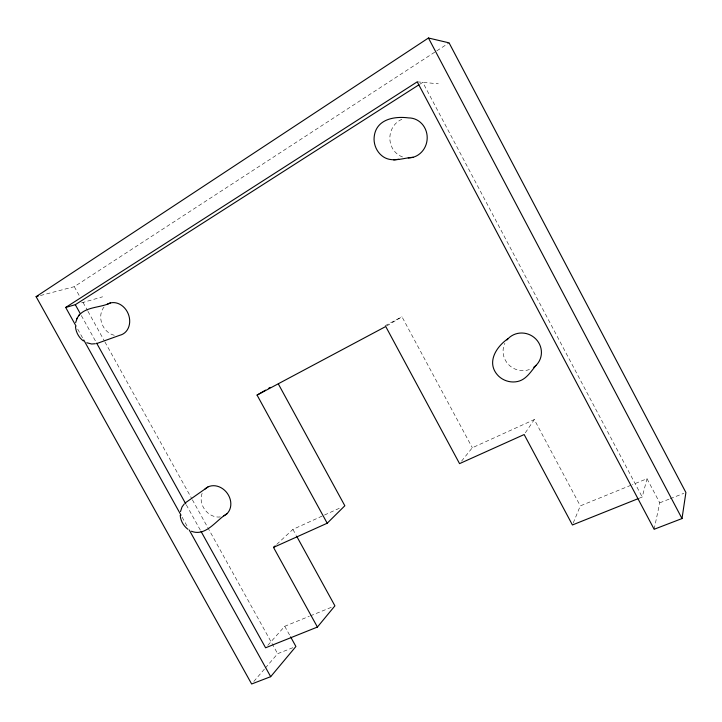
<?xml version="1.0" encoding="UTF-8"?>
<svg xmlns="http://www.w3.org/2000/svg" width="722" height="722" viewBox="0 0 722 722"><rect width="100%" height="100%" fill="white"/><g stroke="black" fill="none" stroke-linecap="round" stroke-linejoin="round"><path stroke-width="0.54" stroke-dasharray="3.61 2.71" d="M654.141 529.271L659.755 502.837L647.002 478.713L632.409 484.652M639.096 498.279L642.219 497.025L647.002 478.713M573.259 522.954L580.298 505.887L631.371 485.076M525.354 432.785L534.307 419.572L580.298 505.887M461.566 461.132L472.323 447.766L534.307 419.572M253.81 681.478L264.649 668.843M265.371 668.003L277.654 653.699L294.901 646.885M267.799 645.315L284.748 626.29L309.323 616.272M276.743 544.397L292.906 529.388L323.456 515.49M40.468 295.515L74.294 286.67L435.862 51.452M436.81 50.838L449.075 42.851M419.924 84.167L422.767 82.353L642.219 497.025M386.694 325.938L401.964 316.759L472.323 447.766M385.079 325.766L401.964 316.759M324.476 515.03L339.746 508.08M310.343 615.857L331.849 607.103M659.755 502.837L669.168 499.119M670.215 498.703L683.806 493.334M81.604 302.861L102.596 296.796M417.226 81.839L438.317 83.788M74.294 286.67L79.763 296.534M83.048 302.455L87.416 310.343M87.967 311.335L104.365 340.928M104.907 341.921L191.835 498.794M192.377 499.777L277.654 653.699M81.324 315.523L96.089 342.147M186.312 504.831L200.526 530.471M77.714 329.124L82.633 337.977M182.125 517.178L188.135 528.008M284.748 626.29L290.063 635.901M292.906 529.388L296.137 535.273M402.533 156.945A20.017 18.673 -85.7 0 1 389.853 138.525A20.017 18.673 -85.7 0 1 401.856 119.31M529.407 369.529A19.359 18.646 30.3 0 1 508.288 364.312A19.359 18.646 30.3 0 1 504.895 343.257M114.284 335.27A16.877 14.052 67.4 0 1 101.847 323.492A16.877 14.052 67.4 0 1 104.167 306.85M220.354 516.925A16.552 13.908 54 0 1 204.895 509.777A16.552 13.908 54 0 1 202.331 492.855"/><path stroke-width="1.08" d="M76.081 326.163L65.693 307.455L417.226 81.839L654.141 529.271L682.01 518.558L685.9 492.512L449.075 42.851L428.453 38.004L36.1 296.652L251.644 683.996L270.678 676.685L295.912 646.488L290.596 636.867M180.491 511.555L182.043 506.925L184.263 503.956M75.629 322.635L77.245 318.041M78.68 315.731C86.071 306.399 100.448 307.951 110.358 302.96M76.722 318.889L79.303 314.72M536.031 365.377C530.832 371.622 526.212 379.61 517.665 381.487C510.905 383.003 503.703 380.927 498.676 376.198C485.707 363.401 495.806 346.93 508.252 338.51M201.068 531.455L265.588 647.796L317.409 627.057L334.918 605.848L296.679 536.247M317.409 627.057L273.512 547.393L327.201 523.224L344.836 505.761L278.358 383.978M273.512 547.393L275.127 545.895M226.87 513.802C216.203 519.984 205.941 536.951 191.429 531.257M185.13 502.99L207.909 486.98M65.693 307.455L75.314 304.684L418.968 84.781M327.201 523.224L257.068 395.087L265.552 390.133M268.385 388.481L270.272 387.389M257.068 395.087L385.738 326.515L459.553 463.632L524.163 434.545L572.429 524.966L638.058 498.694M96.712 343.555L119.87 335.252A16.877 14.052 67.4 0 0 128.164 313.655A16.877 14.052 67.4 0 0 106.973 304.404M36.1 296.652L38.284 296.083M408.255 157.938A20.017 18.673 -85.7 0 0 427.207 137.893A20.017 18.673 -85.7 0 0 408.571 117.912C392.741 115.818 374.357 120.087 374.05 139.256C374.167 146.241 377.579 153.055 383.472 156.918C392.488 162.766 403.372 157.865 413.083 157.288M393.725 159.941L398.734 159.255M95.385 343.717L91.64 343.997L86.793 342.751M83.346 340.928C78.824 337.58 75.99 332.3 75.458 326.714M187.937 529.289C183.559 525.968 180.617 520.878 180.202 515.373M75.314 304.684L80.232 313.556M96.64 343.13L185.762 503.848M83.734 339.954L181.032 515.21M189.227 529.975L270.678 676.685M428.453 38.004L682.01 518.558M506.961 339.972A19.359 18.646 30.3 0 1 535.841 339.006A19.359 18.646 30.3 0 1 533.766 367.263M204.949 489.083A16.552 13.908 54 0 1 227.376 493.424A16.552 13.908 54 0 1 223.874 515.86"/></g></svg>
